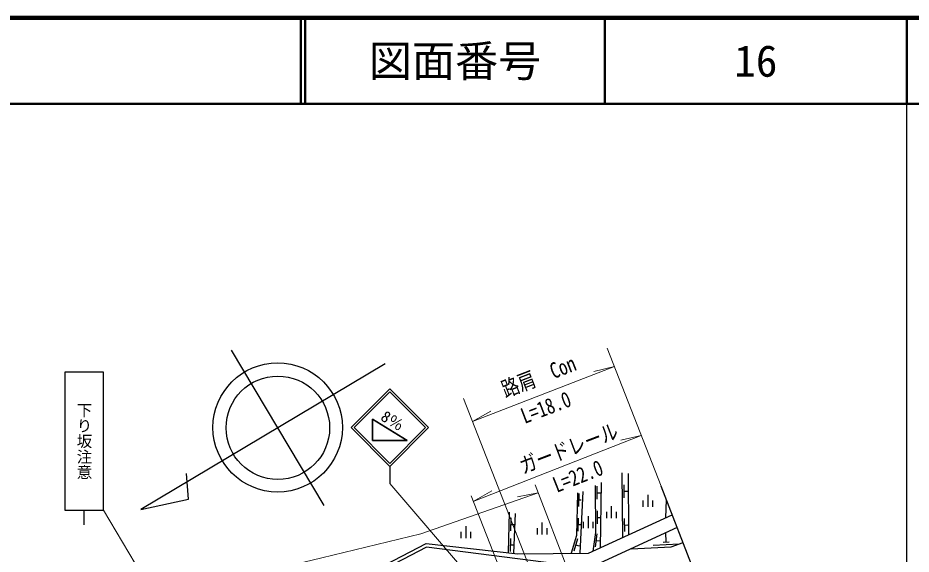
# Model space of a CAD drawing. Units: millimetres at full size, sheet at 1:1000; details may follow other scales. Extents: x 40000 to 680000, y 20000 to 380000.
# Drawn here: x 475933 to 579500, y 317748 to 380000 of the extents above; entities that cross this region are included whole.
import ezdxf
from ezdxf.enums import TextEntityAlignment as Align

# ---------------------------------------------------------------- set-up
doc = ezdxf.new("R2010")
doc.units = ezdxf.units.MM
doc.header["$LTSCALE"] = 1000
for name, color, linetype, lineweight in [('M-BGD', 7, 'Continuous', 25), ('M-BMK-OTRS', 5, 'Continuous', 25), ('M-BMK-SRVR', 3, 'Continuous', 25), ('M-STR-HTXT', 7, 'Continuous', 13), ('M-STR-STRC', 7, 'Continuous', 25), ('M-TTL', 2, 'Continuous', 140), ('M-TTL-BAND', 7, 'Continuous', 25), ('M-TTL-LINE', 7, 'Continuous', 50)]:
    doc.layers.add(name, color=color, linetype=linetype, lineweight=lineweight)
doc.layers.add('M-TTL-TXT', color=7, linetype='Continuous')
doc.styles.add('@ＭＳ ゴシック', font='')
doc.styles.add('ＭＳ ゴシック', font='')
doc.styles.get('@ＭＳ ゴシック').set_extended_font_data('@MS Gothic')
doc.styles.get('ＭＳ ゴシック').set_extended_font_data('MS Gothic')

msp = doc.modelspace()

# ---------------------------------------------------------------- linework, layer by layer
at = {"layer": 'M-BGD'}
for p, q in [((545944, 327177), (546052, 319677)), ((546702, 327116), (546748, 319996)), ((543061, 325622), (543072, 324122)), ((543578, 326055), (543455, 318486)), ((546174, 325794), (546196, 324294)), ((540973, 324792), (540937, 323292)), ((541451, 325019), (541080, 317861)), ((543066, 324872), (543486, 324875)), ((546185, 325044), (546605, 325050)), ((549006, 323253), (549006, 324648)), ((540955, 324042), (541255, 324035)), ((544774, 321921), (544774, 323316)), ((548446, 323253), (548446, 323985)), ((549566, 323253), (549566, 323985)), ((551052, 321970), (551126, 324052)), ((532905, 322641), (532777, 317924)), ((533587, 322482), (533408, 317854)), ((542078, 320762), (542078, 322157)), ((543082, 322759), (543093, 321259)), ((544214, 321921), (544214, 322653)), ((545334, 321921), (545334, 322653)), ((533097, 321957), (533056, 320457)), ((533077, 321207), (533496, 321196)), ((536738, 320024), (536738, 321419)), ((540905, 321928), (540870, 320429)), ((540887, 321179), (541187, 321172)), ((541518, 320762), (541518, 321494)), ((542638, 320762), (542638, 321494)), ((543087, 322009), (543507, 322012)), ((546230, 321882), (546252, 320382)), ((546241, 321132), (546661, 321138)), ((527334, 319608), (527334, 320339)), ((527894, 319608), (527894, 321002)), ((528454, 319608), (528454, 320339)), ((536178, 320024), (536178, 320756)), ((537298, 320024), (537298, 320756)), ((543077, 320091), (542877, 318604)), ((551094, 319165), (551044, 320217)), ((533032, 319572), (532992, 318072)), ((540813, 319540), (540377, 318104)), ((542977, 319347), (543393, 319291)), ((550745, 319148), (551444, 319181)), ((533012, 318822), (533432, 318811)), ((540595, 318822), (540997, 318700)), ((549610, 318794), (552607, 318936))]:
    msp.add_line(p, q, dxfattribs=at)
for points in [[(542850, 325722), (542890, 320274), (542596, 318092)], [(540825, 324882), (540707, 319914), (540081, 317852)], [(504915, 291675), (503197, 301853), (502713, 304795), (502627, 306547), (502701, 307115), (503368, 309618), (504347, 310398), (506029, 311467), (515777, 315088), (523258, 318983), (533916, 317797), (542112, 317870), (551803, 322314)], [(552380, 320834), (541908, 315995), (543482, 310030), (544294, 304377)], [(547052, 318372), (551667, 318591), (553061, 319084)], [(541908, 315995), (541504, 316160), (539879, 316442), (523324, 318564), (515965, 314731), (506324, 311182), (505001, 310383), (504535, 310100), (503721, 309388), (503306, 308048), (503008, 306958), (503000, 305981), (503407, 302339), (504142, 298194), (505227, 291764)]]:
    msp.add_lwpolyline(points, dxfattribs=at)
at = {"layer": 'M-BMK-OTRS'}
msp.add_line((569006, 278144), (550509, 325637), dxfattribs=at)
at = {"layer": 'M-BMK-SRVR'}
for p, q in [((511462, 323404), (500691, 341431)), ((518524, 339855), (490171, 322914)), ((495708, 324119), (495488, 327111)), ((490171, 322914), (495708, 324119))]:
    msp.add_line(p, q, dxfattribs=at)
for centre, radius in [((506055, 332454), 7500), ((506077, 332418), 6000)]:
    msp.add_circle(centre, radius, dxfattribs=at)
at = {"layer": 'M-STR-HTXT'}
for p, q in [((544268, 341660), (550509, 325637)), ((528639, 333150), (545105, 339512)), ((545105, 339512), (542714, 338955)), ((527603, 335799), (539246, 306020)), ((528639, 333150), (530784, 334344)), ((528736, 323875), (548211, 331538)), ((548211, 331538), (545823, 330965)), ((538495, 303287), (519059, 325930)), ((535919, 325797), (542844, 307663)), ((528475, 324537), (534353, 309602)), ((528736, 323875), (530873, 325083)), ((536274, 324869), (533866, 324390)), ((504505, 291443), (485879, 322868))]:
    msp.add_line(p, q, dxfattribs=at)
msp.add_lwpolyline([(66042, 324536), (88729, 322745), (132956, 319278), (166387, 316548), (223642, 312031), (310825, 305151), (361130, 301229), (365080, 301011), (385847, 299931), (395929, 299703), (412334, 300204), (433816, 301833), (444589, 303255), (456924, 305280), (479435, 310006), (496390, 313766), (511181, 317338), (522667, 320120), (536274, 324869)], dxfattribs=at)
at = {"layer": 'M-STR-STRC'}
for p, q in [((514559, 332431), (519059, 336931)), ((523560, 332431), (519059, 336931)), ((514913, 332431), (519059, 336577)), ((523206, 332431), (519059, 336577)), ((521058, 330930), (517058, 333430)), ((517058, 333430), (517058, 330930)), ((514559, 332431), (519059, 327930)), ((514913, 332431), (519059, 328284)), ((519059, 328284), (523206, 332431)), ((519060, 327931), (523560, 332431)), ((517058, 330930), (521058, 330930)), ((519059, 327930), (519059, 325930)), ((483629, 321168), (483629, 322868))]:
    msp.add_line(p, q, dxfattribs=at)
for points in [[(481379, 322868), (485879, 322868), (485879, 338868), (481379, 338868)], [(517058, 333430), (521058, 330930), (517058, 330930)]]:
    msp.add_lwpolyline(points, close=True, dxfattribs=at)
at = {"layer": 'M-TTL'}
msp.add_line((680000, 380000), (40000, 380000), dxfattribs=at)
msp.add_line((680000, 380000), (40000, 380000), dxfattribs=at)
at = {"layer": 'M-TTL-BAND'}
msp.add_line((579000, 20000), (579000, 370000), dxfattribs=at)
msp.add_line((579000, 20000), (579000, 370000), dxfattribs=at)
at = {"layer": 'M-TTL-LINE'}
for p, q in [((508747, 380000), (508747, 370000)), ((508747, 380000), (508747, 370000)), ((509247, 380000), (509247, 370000)), ((509247, 380000), (509247, 370000)), ((543997, 380000), (543997, 370000)), ((543997, 380000), (543997, 370000)), ((579000, 380000), (579000, 370000)), ((579000, 380000), (579000, 370000)), ((40000, 370000), (680000, 370000)), ((40000, 370000), (680000, 370000))]:
    msp.add_line(p, q, dxfattribs=at)

# ---------------------------------------------------------------- texts
at = {"layer": 'M-STR-HTXT', "style": 'ＭＳ ゴシック', "width": 0.8}
for s, rotation, p in [('路肩\u3000Con', 21.127, (536835, 337012)), ('L=18.0', 20.963, (537671, 333414)), ('ガードレール', 20.906, (540314, 328667)), ('L=22.0', 21.478, (541396, 325444))]:
    msp.add_text(s, height=1833, rotation=rotation, dxfattribs=at).set_placement(p, align=Align.BOTTOM_CENTER)
at = {"layer": 'M-STR-STRC', "style": '@ＭＳ ゴシック'}
msp.add_text('下り坂注意', height=1320, rotation=270, dxfattribs=at).set_placement((483629, 330868), align=Align.MIDDLE_CENTER)
at = {"layer": 'M-STR-STRC', "style": 'ＭＳ ゴシック'}
msp.add_text('8％', height=1320, rotation=327.995, dxfattribs=at).set_placement((517675, 333046), align=Align.BOTTOM_LEFT)
at = {"layer": 'M-TTL-TXT', "style": 'ＭＳ ゴシック'}
for s, p in [('図面番号', (526622, 375000)), ('図面番号', (526622, 375000)), ('16', (561497, 375000))]:
    msp.add_text(s, height=3666, dxfattribs=at).set_placement(p, align=Align.MIDDLE_CENTER)

doc.saveas('drawing.dxf')
